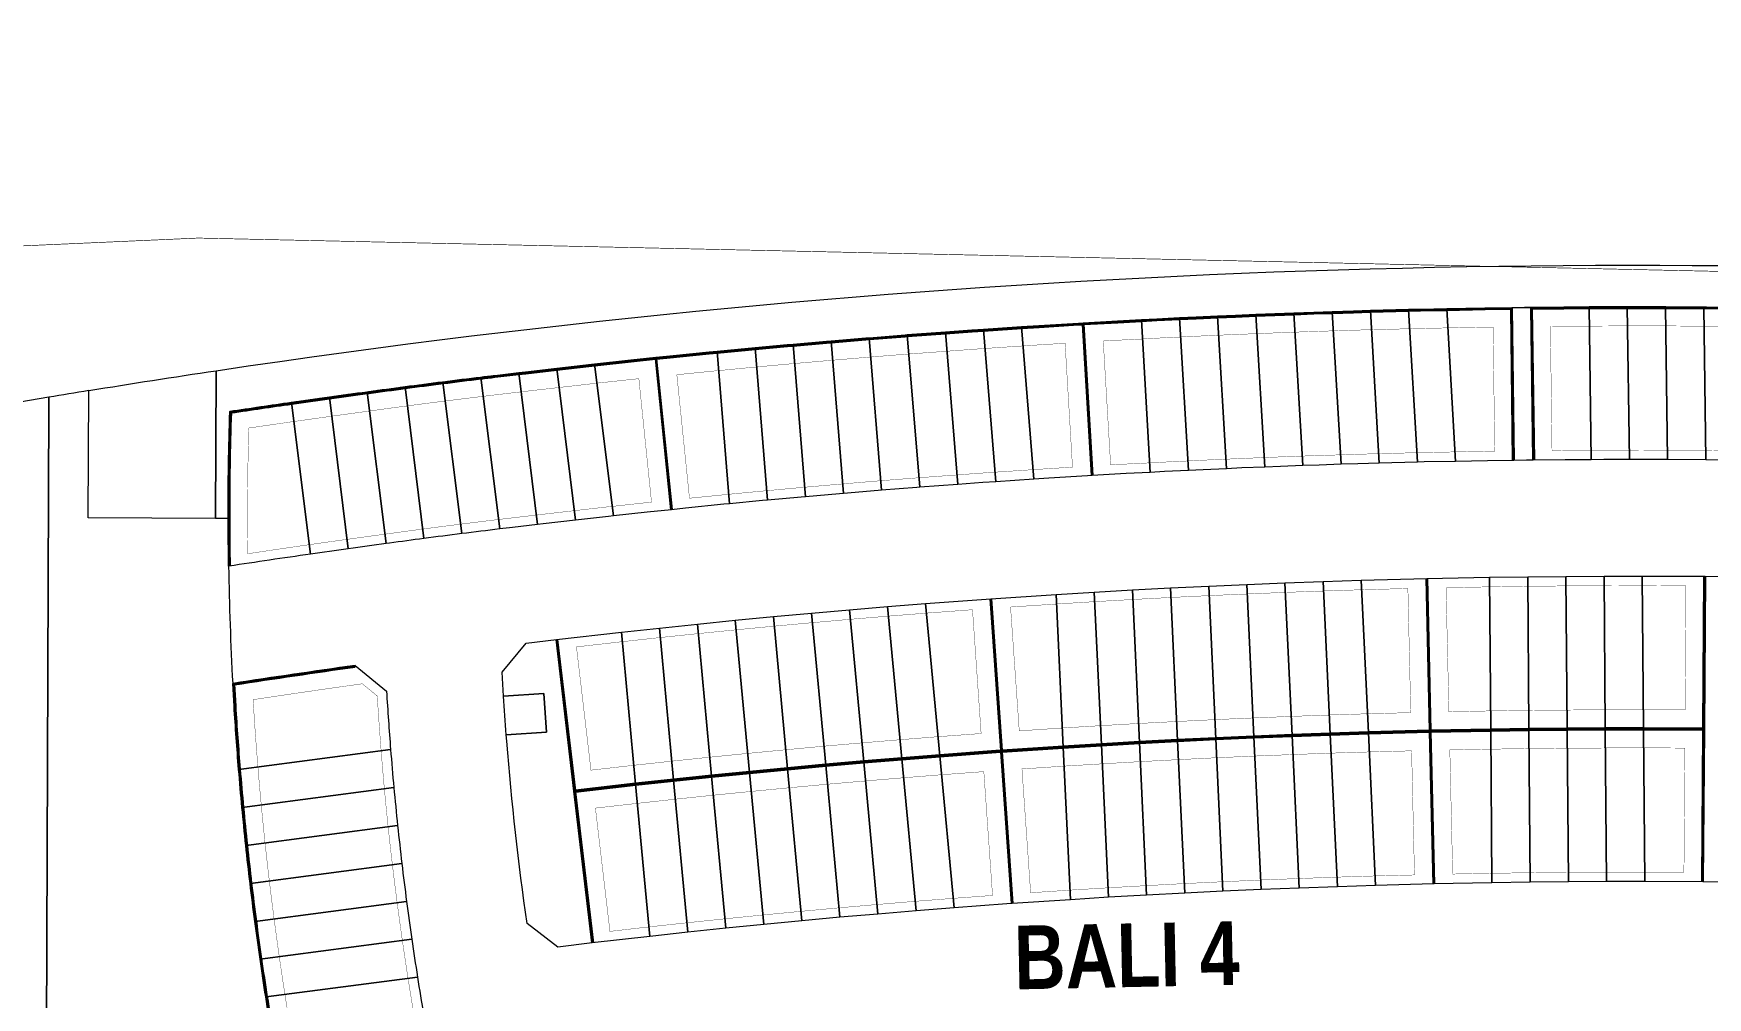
# Model space of a CAD drawing. Header units: centimetres. Extents: x -6122352 to 7132207, y -1694241 to 1947892.
# Drawn here: x 327357 to 590371, y 241858 to 393308 of the extents above; entities that cross this region are included whole.
import ezdxf

# ---------------------------------------------------------------- set-up
doc = ezdxf.new("R2010")
doc.units = ezdxf.units.CM
doc.header["$MEASUREMENT"] = 0
doc.linetypes.add('XR-AR-END-SETTING OUT PLAN$0$23261-XR-AR-SI-GF$0$HIDDEN', pattern=[0.375, 0.25, -0.125])
for name, color, linetype, lineweight, true_color in [('08-Compound Wall-2', 6, 'Continuous', 25, 0xff00ff), ('23585-XR-AR-DAMAC PLOT LIMITS$0$1-End units', 7, 'Continuous', 5, 0xf8991e), ('23585-XR-AR-DAMAC PLOT LIMITS$0$1-Open Space', 7, 'Continuous', 5, 0x90cf5a), ('23585-XR-AR-DAMAC PLOT LIMITS$0$1-Sikka Corridor', 7, 'Continuous', 5, 0x7f5f00), ('23585-XR-AR-DAMAC PLOT LIMITS$0$1-Utility', 7, 'Continuous', 5, 0x8db1ff)]:
    doc.layers.add(name, color=color, linetype=linetype, lineweight=lineweight, true_color=true_color)
for name, color, linetype, lineweight in [('23585-XR-AR-BOUNDARY WALLS AND SETBACKS$0$A-ANNO-TEXT', 3, 'Continuous', 25), ('23585-XR-AR-DAMAC PLOT LIMITS$0$1-Mid units', 41, 'Continuous', 5), ('A-ANNO-TEXT', 3, 'Continuous', 25)]:
    doc.layers.add(name, color=color, linetype=linetype, lineweight=lineweight)
for name, color, linetype in [('23585-XR-AR-BOUNDARY WALLS AND SETBACKS$0$cluster name', 2, 'Continuous'), ('23585-XR-AR-BOUNDARY WALLS AND SETBACKS$0$setback', 7, 'XR-AR-END-SETTING OUT PLAN$0$23261-XR-AR-SI-GF$0$HIDDEN'), ('@MI-REF LAYER', 7, 'Continuous')]:
    doc.layers.add(name, color=color, linetype=linetype)
doc.layers.add('23585-XR-AR-DAMAC PLOT LIMITS$0$D-Phase New', color=7, linetype='Continuous', true_color=0x000080)
doc.styles.add('23585-XR-AR-BOUNDARY WALLS AND SETBACKS$0$Arial', font='arialbd.ttf')

# ---------------------------------------------------------------- blocks, each defined once
blk = doc.blocks.new('23585-XR-AR-BOUNDARY WALLS AND SETBACKS$0$A$Cfa569a08')
at = {"layer": '23585-XR-AR-BOUNDARY WALLS AND SETBACKS$0$cluster name', "style": '23585-XR-AR-BOUNDARY WALLS AND SETBACKS$0$Arial', "width": 0.8}
blk.add_text('BALI 4', height=10, rotation=48.6991, dxfattribs=at).set_placement((496537.66, 2769416.15))
blk = doc.blocks.new('23585-XR-AR-BOUNDARY WALLS AND SETBACKS')
at = {"layer": '08-Compound Wall-2'}
for points in [[(496531.34, 2769532.36), (496513.43, 2769548.34), (496516.87, 2769552.16), (496519.56, 2769555.13), (496521.02, 2769556.74), (496523.58, 2769559.55), (496525.2, 2769561.32), (496527.66, 2769563.99), (496531.73, 2769568.4), (496532.01, 2769568.71), (496535.82, 2769572.79), (496539.91, 2769577.18), (496541.67, 2769579.06, -0.001362), (496544.01, 2769581.57, -0.002385), (496548.13, 2769585.93, -0.002386), (496552.3, 2769590.25, -0.004507), (496559.54, 2769597.56)], [(496531.48, 2769532.51), (496513.72, 2769548.35), (496517.02, 2769552.03), (496519.71, 2769555), (496521.16, 2769556.61), (496523.73, 2769559.42), (496525.34, 2769561.19), (496527.8, 2769563.86), (496531.87, 2769568.27), (496532.16, 2769568.57), (496535.97, 2769572.65), (496540.06, 2769577.04), (496541.82, 2769578.93, -0.001362), (496544.15, 2769581.43, -0.002385), (496548.28, 2769585.79, -0.002386), (496552.44, 2769590.11, -0.004465), (496559.61, 2769597.35), (496576.61, 2769580.69)], [(496405.23, 2769370.02, -0.003796), (496399.65, 2769375.03, -0.008495), (496387.44, 2769386.56, -0.001628), (496392.92, 2769394.64, -0.001001), (496396.32, 2769399.59, -0.001), (496399.73, 2769404.52), (496399.88, 2769404.73, -0.001562), (496403.16, 2769409.45, -0.001633), (496406.61, 2769414.36, -0.001633), (496410.09, 2769419.24, -0.000599), (496411.38, 2769421.03), (496413.6, 2769424.11), (496414.23, 2769424.98), (496417.12, 2769428.97), (496420.36, 2769433.44), (496420.65, 2769433.82), (496424.04, 2769438.44), (496426.38, 2769441.61)], [(496405.36, 2769370.16, -0.003796), (496399.78, 2769375.18, -0.00841), (496387.7, 2769386.59, -0.0016), (496393.09, 2769394.53, -0.001001), (496396.48, 2769399.47, -0.001), (496399.9, 2769404.41), (496400.05, 2769404.62, -0.001562), (496403.32, 2769409.33, -0.001633), (496406.77, 2769414.24, -0.001633), (496410.25, 2769419.13, -0.000599), (496411.54, 2769420.91), (496413.76, 2769423.99), (496414.39, 2769424.87), (496417.28, 2769428.85), (496420.53, 2769433.32), (496420.81, 2769433.7), (496424.2, 2769438.32), (496426.48, 2769441.41), (496445.59, 2769427.21)], [(496478.4, 2769316.39, -0.005511), (496469.15, 2769322.08, -0.003046), (496464.09, 2769325.31, -0.003045), (496459.07, 2769328.61, -0.003044), (496454.09, 2769331.96, -0.003043), (496449.16, 2769335.37, -0.003043), (496444.26, 2769338.84, -0.003044), (496439.41, 2769342.37, -0.003045), (496434.6, 2769345.97, -0.003046), (496429.83, 2769349.62, -0.005051), (496422.03, 2769355.8), (496421.32, 2769356.37), (496419.25, 2769358.06, -0.003324), (496430.12, 2769374.1)], [(496490.66, 2769337.02), (496478.42, 2769316.61, -0.00546), (496469.26, 2769322.25, -0.003046), (496464.2, 2769325.48, -0.003045), (496459.18, 2769328.77, -0.003044), (496454.2, 2769332.12, -0.003043), (496449.27, 2769335.53, -0.003043), (496444.38, 2769339, -0.003044), (496439.53, 2769342.54, -0.003045), (496434.72, 2769346.13, -0.003046), (496429.96, 2769349.78, -0.005051), (496422.15, 2769355.96), (496421.45, 2769356.53), (496419.52, 2769358.1, -0.003293), (496430.29, 2769373.98)]]:
    blk.add_lwpolyline(points, format="xyb", dxfattribs=at)
for points in [[(496467.71, 2769494.77), (496471.15, 2769498.99), (496473.52, 2769501.87), (496475.08, 2769503.76), (496477.35, 2769506.49), (496479.02, 2769508.51), (496481.19, 2769511.1), (496482.98, 2769513.24), (496485.05, 2769515.69), (496486.97, 2769517.96), (496488.93, 2769520.27), (496490.97, 2769522.66), (496492.83, 2769524.83), (496495.01, 2769527.37), (496496.76, 2769529.38), (496500.69, 2769533.91), (496501.93, 2769535.33), (496504.65, 2769538.42), (496508.62, 2769542.94), (496511.44, 2769546.1), (496529.35, 2769530.12)], [(496486.4, 2769479.72), (496467.92, 2769494.72), (496471.31, 2769498.87), (496473.68, 2769501.74), (496475.23, 2769503.63), (496477.5, 2769506.37), (496479.17, 2769508.38), (496481.34, 2769510.97), (496483.14, 2769513.11), (496485.21, 2769515.56), (496487.12, 2769517.83), (496489.09, 2769520.14), (496491.12, 2769522.53), (496492.99, 2769524.7), (496495.16, 2769527.24), (496496.91, 2769529.25), (496500.84, 2769533.78), (496502.08, 2769535.2), (496504.8, 2769538.29), (496508.77, 2769542.81), (496511.45, 2769545.82), (496529.21, 2769529.97)], [(496562.92, 2769539.83), (496580.43, 2769523.56), (496574.12, 2769516.72), (496570.07, 2769512.29), (496566.04, 2769507.84), (496562.04, 2769503.38), (496558.05, 2769498.89), (496551.83, 2769491.83), (496533.84, 2769507.56)], [(496563.05, 2769539.98), (496580.64, 2769523.64), (496598.22, 2769507.31)], [(496569.97, 2769475.96), (496551.98, 2769491.7), (496558.2, 2769498.76), (496562.18, 2769503.24), (496566.19, 2769507.71), (496570.22, 2769512.16), (496574.26, 2769516.59), (496580.58, 2769523.43), (496598.09, 2769507.16)], [(496533.7, 2769507.41), (496551.7, 2769491.68), (496545.39, 2769484.42), (496541.48, 2769479.87), (496537.59, 2769475.3), (496533.72, 2769470.71), (496529.86, 2769466.11), (496526.03, 2769461.5), (496522.22, 2769456.86), (496518.42, 2769452.22), (496514.65, 2769447.55), (496508.64, 2769440.04), (496489.93, 2769454.91)], [(496426.38, 2769441.61), (496427.71, 2769443.4), (496431.41, 2769448.35), (496432.17, 2769449.35), (496435.13, 2769453.28), (496435.78, 2769454.14), (496438.86, 2769458.19), (496439.42, 2769458.92), (496442.62, 2769463.09), (496443.07, 2769463.68), (496446.4, 2769467.98), (496446.75, 2769468.42), (496450.21, 2769472.87), (496450.44, 2769473.15), (496454.15, 2769477.86), (496456.75, 2769481.15), (496457.88, 2769482.57), (496461.63, 2769487.25), (496463.34, 2769489.39), (496467.25, 2769494.21), (496467.71, 2769494.77)], [(496445.71, 2769427.37), (496426.6, 2769441.57), (496427.87, 2769443.28), (496431.57, 2769448.23), (496432.33, 2769449.23), (496435.29, 2769453.16), (496435.94, 2769454.02), (496439.02, 2769458.07), (496439.58, 2769458.8), (496442.78, 2769462.97), (496443.23, 2769463.56), (496446.56, 2769467.85), (496446.9, 2769468.3), (496450.37, 2769472.75), (496450.59, 2769473.03), (496454.31, 2769477.74), (496456.9, 2769481.03), (496458.04, 2769482.44), (496461.79, 2769487.13), (496463.5, 2769489.26), (496467.4, 2769494.08), (496467.8, 2769494.57), (496486.27, 2769479.57)], [(496527.5, 2769425.05), (496508.79, 2769439.92), (496514.8, 2769447.43), (496518.58, 2769452.09), (496522.37, 2769456.74), (496526.18, 2769461.37), (496530.02, 2769465.99), (496533.87, 2769470.59), (496537.74, 2769475.17), (496541.63, 2769479.74), (496545.54, 2769484.29), (496551.85, 2769491.55), (496569.84, 2769475.81)], [(496489.8, 2769454.76), (496508.51, 2769439.89), (496508.03, 2769439.28), (496502.56, 2769432.34), (496498.86, 2769427.6), (496495.19, 2769422.86), (496491.54, 2769418.1), (496487.91, 2769413.32), (496484.3, 2769408.53), (496480.7, 2769403.72), (496477.13, 2769398.9), (496473.58, 2769394.06), (496467.99, 2769386.36), (496448.6, 2769400.33)], [(496487.54, 2769372.27), (496468.15, 2769386.24), (496473.74, 2769393.94), (496477.29, 2769398.78), (496480.86, 2769403.6), (496484.46, 2769408.41), (496488.07, 2769413.2), (496491.7, 2769417.98), (496495.35, 2769422.74), (496499.02, 2769427.48), (496502.71, 2769432.21), (496508.19, 2769439.15), (496508.67, 2769439.76), (496527.38, 2769424.89)], [(496487.42, 2769372.11), (496467.95, 2769386.14), (496448.48, 2769400.17)]]:
    blk.add_lwpolyline(points, dxfattribs=at)
at = {"layer": '23585-XR-AR-BOUNDARY WALLS AND SETBACKS$0$setback', "ltscale": 40, "const_width": 0.05}
blk.add_lwpolyline([(496552.64, 2769557.83), (496548.54, 2769553.44), (496544.47, 2769549.03), (496541.77, 2769546.11), (496540.4, 2769544.61), (496537.67, 2769541.61), (496536.36, 2769540.16), (496533.58, 2769537.1), (496532.23, 2769535.59), (496517.68, 2769548.57), (496519.1, 2769550.16), (496521.78, 2769553.12), (496523.24, 2769554.72), (496525.8, 2769557.53), (496527.41, 2769559.3), (496529.86, 2769561.96), (496533.93, 2769566.37), (496534.21, 2769566.67), (496538.01, 2769570.74)], dxfattribs=at)
for points in [[(496526.23, 2769528.88), (496525.47, 2769528.02), (496522.15, 2769524.25), (496518.87, 2769520.52), (496518.18, 2769519.74), (496514.25, 2769515.2), (496512.04, 2769512.67), (496510.32, 2769510.65), (496508.07, 2769508.04), (496506.41, 2769506.09), (496504.13, 2769503.41), (496502.52, 2769501.51), (496500.21, 2769498.76), (496498.66, 2769496.91), (496496.3, 2769494.1), (496494.81, 2769492.3), (496492.42, 2769489.42), (496490.98, 2769487.67), (496488.55, 2769484.73), (496487.07, 2769482.91), (496471.93, 2769495.21), (496473.47, 2769497.09), (496475.84, 2769499.96), (496477.39, 2769501.85), (496479.65, 2769504.58), (496481.32, 2769506.59), (496483.49, 2769509.18), (496485.28, 2769511.31), (496487.35, 2769513.76), (496489.26, 2769516.02), (496491.22, 2769518.33), (496493.25, 2769520.71), (496495.11, 2769522.88), (496497.28, 2769525.41), (496499.02, 2769527.41), (496502.96, 2769531.94), (496504.19, 2769533.36), (496506.9, 2769536.44), (496510.87, 2769540.95), (496511.68, 2769541.86)], [(496536.88, 2769508.75), (496541.42, 2769513.9), (496545.4, 2769518.38), (496549.41, 2769522.84), (496553.43, 2769527.28), (496557.47, 2769531.71), (496562.12, 2769536.75), (496576.41, 2769523.48), (496571.98, 2769518.68), (496567.93, 2769514.24), (496563.89, 2769509.78), (496559.87, 2769505.31), (496555.87, 2769500.82), (496551.56, 2769495.92)], [(496595.09, 2769506.12), (496590.91, 2769501.6), (496586.86, 2769497.16), (496582.83, 2769492.71), (496578.82, 2769488.24), (496574.83, 2769483.75), (496570.76, 2769479.13), (496556.08, 2769491.97), (496560.37, 2769496.84), (496564.35, 2769501.31), (496568.35, 2769505.77), (496572.37, 2769510.21), (496576.4, 2769514.63), (496580.8, 2769519.4)], [(496492.91, 2769456.24), (496497.46, 2769461.92), (496501.23, 2769466.58), (496505.02, 2769471.22), (496508.83, 2769475.85), (496512.66, 2769480.46), (496516.51, 2769485.05), (496520.37, 2769489.63), (496524.26, 2769494.2), (496528.16, 2769498.75), (496532.93, 2769504.24), (496547.61, 2769491.4), (496543.19, 2769486.31), (496539.27, 2769481.75), (496535.38, 2769477.17), (496531.5, 2769472.58), (496527.64, 2769467.97), (496523.8, 2769463.34), (496519.97, 2769458.7), (496516.17, 2769454.04), (496512.39, 2769449.37), (496508.18, 2769444.11)], [(496566.81, 2769474.61), (496562.76, 2769469.96), (496558.85, 2769465.41), (496554.95, 2769460.83), (496551.08, 2769456.25), (496547.22, 2769451.64), (496543.38, 2769447.02), (496539.57, 2769442.38), (496535.77, 2769437.73), (496531.99, 2769433.06), (496528.14, 2769428.25), (496512.88, 2769440.38), (496517.06, 2769445.61), (496520.83, 2769450.26), (496524.61, 2769454.9), (496528.42, 2769459.52), (496532.24, 2769464.13), (496536.09, 2769468.72), (496539.95, 2769473.29), (496543.83, 2769477.85), (496547.73, 2769482.39), (496552.13, 2769487.45)], [(496451.46, 2769401.72), (496455.74, 2769407.61), (496459.28, 2769412.44), (496462.85, 2769417.25), (496466.44, 2769422.05), (496470.05, 2769426.84), (496473.68, 2769431.61), (496477.32, 2769436.37), (496480.99, 2769441.11), (496484.68, 2769445.84), (496489.18, 2769451.55), (496504.44, 2769439.41), (496500.27, 2769434.13), (496496.57, 2769429.38), (496492.89, 2769424.63), (496489.23, 2769419.86), (496485.6, 2769415.07), (496481.98, 2769410.27), (496478.38, 2769405.45), (496474.8, 2769400.62), (496471.24, 2769395.77), (496467.28, 2769390.32)], [(496524.41, 2769423.55), (496520.59, 2769418.71), (496516.89, 2769413.98), (496513.22, 2769409.23), (496509.56, 2769404.46), (496505.93, 2769399.68), (496502.31, 2769394.88), (496498.72, 2769390.07), (496495.14, 2769385.24), (496491.59, 2769380.4), (496487.97, 2769375.41), (496472.15, 2769386.81), (496476.09, 2769392.23), (496479.63, 2769397.06), (496483.19, 2769401.87), (496486.78, 2769406.67), (496490.38, 2769411.45), (496494, 2769416.22), (496497.65, 2769420.97), (496501.31, 2769425.7), (496504.99, 2769430.42), (496509.14, 2769435.68)]]:
    blk.add_lwpolyline(points, close=True, dxfattribs=at)
for points in [[(496483.28, 2769478.26), (496480.87, 2769475.28), (496479.41, 2769473.46), (496475.66, 2769468.78, 0.000013), (496475.66, 2769468.78), (496474.36, 2769467.15), (496471.93, 2769464.07), (496468.21, 2769459.35), (496467.92, 2769458.98), (496464.51, 2769454.62), (496464.17, 2769454.18), (496460.84, 2769449.87), (496460.45, 2769449.36), (496457.18, 2769445.1), (496456.75, 2769444.54), (496453.54, 2769440.32), (496453.07, 2769439.7), (496449.92, 2769435.53), (496449.41, 2769434.84), (496446.23, 2769430.59), (496430.58, 2769442.23), (496433.81, 2769446.55), (496434.57, 2769447.55), (496437.52, 2769451.47), (496438.17, 2769452.33), (496441.25, 2769456.37), (496441.8, 2769457.09), (496445, 2769461.26), (496445.45, 2769461.84), (496448.77, 2769466.14), (496449.11, 2769466.58), (496452.57, 2769471.02), (496452.79, 2769471.29), (496456.51, 2769476), (496459.1, 2769479.28), (496460.22, 2769480.69), (496463.97, 2769485.38), (496465.68, 2769487.51), (496468.14, 2769490.55)], [(496442.66, 2769425.77), (496442.14, 2769425.08), (496439.01, 2769420.81), (496438.53, 2769420.17), (496435.47, 2769415.95), (496432.46, 2769411.8), (496431.95, 2769411.09), (496429.63, 2769407.87, 0.000569), (496428.44, 2769406.22, 0.001677), (496424.95, 2769401.32, 0.001677), (496421.49, 2769396.41, 0.001523), (496418.38, 2769391.92), (496418.07, 2769391.48, 0.001017), (496414.65, 2769386.54, 0.001017), (496411.25, 2769381.59, 0.001647), (496405.79, 2769373.53, -0.002821), (496401.67, 2769377.25, -0.007221), (496391.33, 2769386.97, -0.001209), (496395.4, 2769392.95, -0.001001), (496398.79, 2769397.88, -0.001), (496402.2, 2769402.81), (496402.35, 2769403.03, -0.001564), (496405.61, 2769407.73, -0.001633), (496409.06, 2769412.62, -0.001633), (496412.53, 2769417.49, -0.0006), (496413.81, 2769419.28), (496416.03, 2769422.36), (496416.66, 2769423.23), (496419.55, 2769427.21), (496422.79, 2769431.67), (496423.06, 2769432.05), (496426.45, 2769436.66), (496427.01, 2769437.41)], [(496433.01, 2769373), (496436.01, 2769373.43, 0.004538), (496442.7, 2769368.12, 0.003202), (496447.47, 2769364.44, 0.0032), (496452.29, 2769360.83, 0.003199), (496457.16, 2769357.28, 0.003198), (496462.07, 2769353.8, 0.003198), (496467.02, 2769350.38, 0.003199), (496472.01, 2769347.02, 0.003201), (496477.05, 2769343.72, 0.003203), (496482.14, 2769340.49, 0.003294), (496487.41, 2769337.23), (496477.38, 2769320.51, -0.00398), (496470.75, 2769324.62, -0.003046), (496465.72, 2769327.83, -0.003045), (496460.73, 2769331.1, -0.003044), (496455.78, 2769334.44, -0.003043), (496450.88, 2769337.83, -0.003043), (496446.01, 2769341.28, -0.003044), (496441.19, 2769344.79, -0.003045), (496436.41, 2769348.36, -0.003046), (496431.67, 2769351.99, -0.005051), (496423.91, 2769358.13), (496423.26, 2769358.66, -0.00298)]]:
    blk.add_lwpolyline(points, format="xyb", close=True, dxfattribs=at)
at = {"layer": '23585-XR-AR-BOUNDARY WALLS AND SETBACKS$0$A-ANNO-TEXT'}
blk.add_blockref('23585-XR-AR-BOUNDARY WALLS AND SETBACKS$0$A$Cfa569a08', (0, 0), dxfattribs=at)
blk = doc.blocks.new('A$C9d9485f6')
at = {"layer": 'A-ANNO-TEXT', "rotation": 312.4881850805905}
blk.add_blockref('23585-XR-AR-BOUNDARY WALLS AND SETBACKS', (-2377088.53, -1504219.25), dxfattribs=at)
blk = doc.blocks.new('23585-XR-AR-DAMAC PLOT LIMITS')
at = {"layer": '23585-XR-AR-DAMAC PLOT LIMITS$0$1-End units', "color": 251, "true_color": 0x636466}
for points in [[(496519.56, 2769555.13), (496537.47, 2769539.16), (496534.7, 2769536.1), (496531.34, 2769532.36), (496513.43, 2769548.34), (496516.87, 2769552.16)], [(496511.44, 2769546.1), (496529.35, 2769530.12), (496526.59, 2769527.03), (496523.28, 2769523.26), (496504.65, 2769538.42), (496508.62, 2769542.94)], [(496580.64, 2769523.64), (496574.19, 2769516.65), (496556.36, 2769532.72), (496563.05, 2769539.98)], [(496598.22, 2769507.31), (496592.02, 2769500.58), (496574.19, 2769516.65), (496580.64, 2769523.64)], [(496551.84, 2769491.69), (496533.77, 2769507.49), (496540.29, 2769514.9), (496558.12, 2769498.83)], [(496545.46, 2769484.35), (496527.03, 2769499.73), (496533.77, 2769507.49), (496551.84, 2769491.69)], [(496492.14, 2769486.72), (496489.71, 2769483.78), (496486.34, 2769479.64), (496467.71, 2769494.77), (496471.15, 2769498.99), (496473.52, 2769501.87)], [(496551.84, 2769491.69), (496558.12, 2769498.83), (496575.95, 2769482.76), (496569.9, 2769475.89)], [(496486.34, 2769479.64), (496485.87, 2769479.07), (496482.03, 2769474.34), (496480.58, 2769472.52), (496461.63, 2769487.25), (496463.34, 2769489.39), (496467.25, 2769494.21), (496467.71, 2769494.77)], [(496545.46, 2769484.35), (496551.84, 2769491.69), (496569.9, 2769475.89), (496563.9, 2769468.98)], [(496508.65, 2769439.9), (496489.86, 2769454.83), (496496.29, 2769462.86), (496514.72, 2769447.49)], [(496508.65, 2769439.9), (496508.11, 2769439.21), (496502.63, 2769432.27), (496483.5, 2769446.76), (496489.86, 2769454.83)], [(496432.17, 2769449.35), (496451.12, 2769434.63), (496450.6, 2769433.94), (496446.97, 2769429.07), (496445.65, 2769427.29), (496426.38, 2769441.61), (496427.71, 2769443.4), (496431.41, 2769448.35)], [(496533.16, 2769432.12), (496527.44, 2769424.97), (496508.65, 2769439.9), (496514.72, 2769447.49)], [(496426.38, 2769441.61), (496445.65, 2769427.29), (496443.35, 2769424.19), (496440.21, 2769419.92), (496420.65, 2769433.82), (496424.04, 2769438.44)], [(496527.44, 2769424.97), (496526.91, 2769424.29), (496521.77, 2769417.79), (496502.63, 2769432.27), (496508.11, 2769439.21), (496508.65, 2769439.9)], [(496473.66, 2769394), (496467.95, 2769386.14), (496448.48, 2769400.17), (496454.52, 2769408.49)], [(496492.8, 2769379.52), (496487.42, 2769372.11), (496467.95, 2769386.14), (496473.66, 2769394)]]:
    blk.add_lwpolyline(points, close=True, dxfattribs=at)
for points in [[(496412.49, 2769380.74, 0.002194), (496405.23, 2769370.02, -0.003796), (496399.65, 2769375.03, -0.008495), (496387.44, 2769386.56, -0.001628), (496392.92, 2769394.64)], [(496443.62, 2769369.3), (496429.83, 2769349.62, -0.005051), (496422.03, 2769355.8), (496421.32, 2769356.37), (496419.25, 2769358.06, -0.003324), (496430.12, 2769374.1), (496436.45, 2769375.01, 0.004887)]]:
    blk.add_lwpolyline(points, format="xyb", close=True, dxfattribs=at)
at = {"layer": '23585-XR-AR-DAMAC PLOT LIMITS$0$1-Mid units', "color": 251, "true_color": 0x636466}
for points in [[(496553.73, 2769556.81), (496549.64, 2769552.42), (496531.73, 2769568.4), (496532.01, 2769568.71), (496535.82, 2769572.79)], [(496549.64, 2769552.42), (496545.57, 2769548.01), (496527.66, 2769563.99), (496531.73, 2769568.4)], [(496527.66, 2769563.99), (496545.57, 2769548.01), (496542.88, 2769545.1), (496541.51, 2769543.59), (496523.58, 2769559.55), (496525.2, 2769561.32)], [(496523.58, 2769559.55), (496541.51, 2769543.59), (496538.78, 2769540.6), (496537.47, 2769539.16), (496519.56, 2769555.13), (496521.02, 2769556.74)], [(496504.65, 2769538.42), (496523.28, 2769523.26), (496519.99, 2769519.54), (496519.31, 2769518.75), (496500.69, 2769533.91), (496501.93, 2769535.33)], [(496500.69, 2769533.91), (496519.31, 2769518.75), (496515.38, 2769514.22), (496496.76, 2769529.38)], [(496570.15, 2769512.22), (496552.32, 2769528.29), (496556.36, 2769532.72), (496574.19, 2769516.65)], [(496496.76, 2769529.38), (496515.38, 2769514.22), (496513.18, 2769511.69), (496511.45, 2769509.68), (496492.83, 2769524.83), (496495.01, 2769527.37)], [(496566.12, 2769507.77), (496548.29, 2769523.84), (496552.32, 2769528.29), (496570.15, 2769512.22)], [(496492.83, 2769524.83), (496511.45, 2769509.68), (496509.21, 2769507.07), (496507.55, 2769505.12), (496488.93, 2769520.27), (496490.97, 2769522.66)], [(496562.11, 2769503.31), (496544.28, 2769519.38), (496548.29, 2769523.84), (496566.12, 2769507.77)], [(496488.93, 2769520.27), (496507.55, 2769505.12), (496505.27, 2769502.44), (496503.67, 2769500.54), (496485.05, 2769515.69), (496486.97, 2769517.96)], [(496558.12, 2769498.83), (496540.29, 2769514.9), (496544.28, 2769519.38), (496562.11, 2769503.31)], [(496485.05, 2769515.69), (496503.67, 2769500.54), (496501.35, 2769497.8), (496499.81, 2769495.95), (496481.19, 2769511.1), (496482.98, 2769513.24)], [(496570.15, 2769512.22), (496574.19, 2769516.65), (496592.02, 2769500.58), (496587.97, 2769496.15)], [(496566.12, 2769507.77), (496570.15, 2769512.22), (496587.97, 2769496.15), (496583.94, 2769491.71)], [(496481.19, 2769511.1), (496499.81, 2769495.95), (496497.45, 2769493.14), (496495.96, 2769491.34), (496477.35, 2769506.49), (496479.02, 2769508.51)], [(496562.11, 2769503.31), (496566.12, 2769507.77), (496583.94, 2769491.71), (496579.94, 2769487.24)], [(496495.96, 2769491.34), (496493.57, 2769488.47), (496492.14, 2769486.72), (496473.52, 2769501.87), (496475.08, 2769503.76), (496477.35, 2769506.49)], [(496558.12, 2769498.83), (496562.11, 2769503.31), (496579.94, 2769487.24), (496575.95, 2769482.76)], [(496541.55, 2769479.8), (496523.12, 2769495.17), (496527.03, 2769499.73), (496545.46, 2769484.35)], [(496537.66, 2769475.23), (496519.23, 2769490.6), (496523.12, 2769495.17), (496541.55, 2769479.8)], [(496533.79, 2769470.65), (496515.36, 2769486.02), (496519.23, 2769490.6), (496537.66, 2769475.23)], [(496461.63, 2769487.25), (496480.58, 2769472.52), (496476.83, 2769467.84), (496457.88, 2769482.57)], [(496529.94, 2769466.05), (496511.51, 2769481.42), (496515.36, 2769486.02), (496533.79, 2769470.65)], [(496541.55, 2769479.8), (496545.46, 2769484.35), (496563.9, 2769468.98), (496559.99, 2769464.43)], [(496457.88, 2769482.57), (496476.83, 2769467.84), (496475.54, 2769466.22), (496473.1, 2769463.14), (496454.15, 2769477.86), (496456.75, 2769481.15)], [(496526.11, 2769461.43), (496507.67, 2769476.8), (496511.51, 2769481.42), (496529.94, 2769466.05)], [(496454.15, 2769477.86), (496473.1, 2769463.14), (496469.39, 2769458.43), (496450.44, 2769473.15)], [(496537.66, 2769475.23), (496541.55, 2769479.8), (496559.99, 2769464.43), (496556.1, 2769459.86)], [(496522.29, 2769456.8), (496503.86, 2769472.17), (496507.67, 2769476.8), (496526.11, 2769461.43)], [(496533.79, 2769470.65), (496537.66, 2769475.23), (496556.1, 2769459.86), (496552.23, 2769455.28)], [(496450.44, 2769473.15), (496469.39, 2769458.43), (496469.1, 2769458.06), (496465.7, 2769453.7), (496446.75, 2769468.42), (496450.21, 2769472.87)], [(496518.5, 2769452.15), (496500.07, 2769467.52), (496503.86, 2769472.17), (496522.29, 2769456.8)], [(496529.94, 2769466.05), (496533.79, 2769470.65), (496552.23, 2769455.28), (496548.37, 2769450.68)], [(496446.75, 2769468.42), (496465.7, 2769453.7), (496465.35, 2769453.26), (496462.02, 2769448.95), (496443.07, 2769463.68), (496446.4, 2769467.98)], [(496514.72, 2769447.49), (496496.29, 2769462.86), (496500.07, 2769467.52), (496518.5, 2769452.15)], [(496526.11, 2769461.43), (496529.94, 2769466.05), (496548.37, 2769450.68), (496544.54, 2769446.06)], [(496443.07, 2769463.68), (496462.02, 2769448.95), (496461.64, 2769448.45), (496458.37, 2769444.19), (496439.42, 2769458.92), (496442.62, 2769463.09)], [(496522.29, 2769456.8), (496526.11, 2769461.43), (496544.54, 2769446.06), (496540.73, 2769441.43)], [(496439.42, 2769458.92), (496458.37, 2769444.19), (496457.94, 2769443.63), (496454.74, 2769439.42), (496435.78, 2769454.14), (496438.86, 2769458.19)], [(496518.5, 2769452.15), (496522.29, 2769456.8), (496540.73, 2769441.43), (496536.93, 2769436.78)], [(496435.78, 2769454.14), (496454.74, 2769439.42), (496454.26, 2769438.79), (496451.12, 2769434.63), (496432.17, 2769449.35), (496435.13, 2769453.28)], [(496514.72, 2769447.49), (496518.5, 2769452.15), (496536.93, 2769436.78), (496533.16, 2769432.12)], [(496479.81, 2769442.03), (496483.5, 2769446.76), (496502.63, 2769432.27), (496498.94, 2769427.54)], [(496476.13, 2769437.28), (496479.81, 2769442.03), (496498.94, 2769427.54), (496495.27, 2769422.8)], [(496472.48, 2769432.52), (496476.13, 2769437.28), (496495.27, 2769422.8), (496491.62, 2769418.04)], [(496420.65, 2769433.82), (496440.21, 2769419.92), (496439.75, 2769419.28), (496436.69, 2769415.07), (496417.12, 2769428.97), (496420.36, 2769433.44)], [(496491.62, 2769418.04), (496487.99, 2769413.26), (496468.85, 2769427.75), (496472.48, 2769432.52)], [(496521.77, 2769417.79), (496518.08, 2769413.06), (496498.94, 2769427.54), (496502.63, 2769432.27)], [(496417.12, 2769428.97), (496436.69, 2769415.07), (496433.67, 2769410.92), (496433.16, 2769410.21), (496413.6, 2769424.11), (496414.23, 2769424.98)], [(496487.99, 2769413.26), (496484.38, 2769408.47), (496465.24, 2769422.95), (496468.85, 2769427.75)], [(496495.27, 2769422.8), (496498.94, 2769427.54), (496518.08, 2769413.06), (496514.41, 2769408.31)], [(496484.38, 2769408.47), (496480.78, 2769403.66), (496461.65, 2769418.15), (496465.24, 2769422.95)], [(496495.27, 2769422.8), (496514.41, 2769408.31), (496510.75, 2769403.55), (496491.62, 2769418.04)], [(496480.78, 2769403.66), (496477.21, 2769398.84), (496458.08, 2769413.33), (496461.65, 2769418.15)], [(496491.62, 2769418.04), (496510.75, 2769403.55), (496507.12, 2769398.77), (496487.99, 2769413.26)], [(496477.21, 2769398.84), (496473.66, 2769394), (496454.52, 2769408.49), (496458.08, 2769413.33)], [(496487.99, 2769413.26), (496507.12, 2769398.77), (496503.51, 2769393.98), (496484.38, 2769408.47)], [(496484.38, 2769408.47), (496503.51, 2769393.98), (496499.92, 2769389.18), (496480.78, 2769403.66)], [(496480.78, 2769403.66), (496499.92, 2769389.18), (496496.35, 2769384.35), (496477.21, 2769398.84)], [(496477.21, 2769398.84), (496496.35, 2769384.35), (496492.8, 2769379.52), (496473.66, 2769394)]]:
    blk.add_lwpolyline(points, close=True, dxfattribs=at)
for points in [[(496433.16, 2769410.21), (496430.85, 2769406.99, 0.000569), (496429.66, 2769405.34), (496410.09, 2769419.24, -0.000599), (496411.38, 2769421.03), (496413.6, 2769424.11)], [(496429.66, 2769405.34, 0.001677), (496426.17, 2769400.46), (496406.61, 2769414.36, -0.001633), (496410.09, 2769419.24)], [(496426.17, 2769400.46, 0.001677), (496422.72, 2769395.55), (496403.16, 2769409.45, -0.001633), (496406.61, 2769414.36)], [(496422.72, 2769395.55, 0.001524), (496419.61, 2769391.07), (496419.3, 2769390.62), (496399.73, 2769404.52), (496399.88, 2769404.73, -0.001562), (496403.16, 2769409.45)], [(496419.3, 2769390.62, 0.001017), (496415.89, 2769385.69), (496396.32, 2769399.59, -0.001), (496399.73, 2769404.52)], [(496415.89, 2769385.69, 0.001017), (496412.49, 2769380.74), (496392.92, 2769394.64, -0.001001), (496396.32, 2769399.59)], [(496448.38, 2769365.64), (496434.6, 2769345.97, -0.003046), (496429.83, 2769349.62), (496443.62, 2769369.3, 0.003202)], [(496453.19, 2769362.04), (496439.41, 2769342.37, -0.003045), (496434.6, 2769345.97), (496448.38, 2769365.64, 0.0032)], [(496458.03, 2769358.5), (496444.26, 2769338.84, -0.003044), (496439.41, 2769342.37), (496453.19, 2769362.04, 0.003199)], [(496462.93, 2769355.03), (496449.16, 2769335.37, -0.003043), (496444.26, 2769338.84), (496458.03, 2769358.5, 0.003198)], [(496467.86, 2769351.62), (496454.09, 2769331.96, -0.003043), (496449.16, 2769335.37), (496462.93, 2769355.03, 0.003198)], [(496472.84, 2769348.27), (496459.07, 2769328.61, -0.003044), (496454.09, 2769331.96), (496467.86, 2769351.62, 0.003199)], [(496477.87, 2769344.98), (496464.09, 2769325.31, -0.003045), (496459.07, 2769328.61), (496472.84, 2769348.27, 0.003201)]]:
    blk.add_lwpolyline(points, format="xyb", close=True, dxfattribs=at)
at = {"layer": '23585-XR-AR-DAMAC PLOT LIMITS$0$1-Open Space', "color": 251, "true_color": 0x636466}
for points in [[(496535.82, 2769572.79), (496532.01, 2769568.71), (496531.73, 2769568.4), (496527.66, 2769563.99), (496525.2, 2769561.32), (496523.58, 2769559.55), (496521.02, 2769556.74), (496519.56, 2769555.13), (496516.87, 2769552.16), (496513.43, 2769548.34), (496512.75, 2769547.57), (496511.44, 2769546.1), (496508.62, 2769542.94), (496504.65, 2769538.42), (496501.93, 2769535.33), (496500.69, 2769533.91), (496496.76, 2769529.38), (496495.01, 2769527.37), (496492.83, 2769524.83), (496490.97, 2769522.66), (496488.93, 2769520.27), (496486.97, 2769517.96), (496485.05, 2769515.69), (496482.98, 2769513.24), (496481.19, 2769511.1), (496479.02, 2769508.51), (496477.35, 2769506.49), (496475.08, 2769503.76), (496473.52, 2769501.87), (496471.15, 2769498.99), (496467.71, 2769494.77), (496467.25, 2769494.21), (496463.34, 2769489.39), (496461.63, 2769487.25), (496457.88, 2769482.57), (496456.75, 2769481.15), (496454.15, 2769477.86), (496450.44, 2769473.15), (496450.21, 2769472.87), (496446.75, 2769468.42), (496446.4, 2769467.98), (496443.07, 2769463.68), (496442.62, 2769463.09), (496439.42, 2769458.92), (496438.86, 2769458.19), (496435.78, 2769454.14), (496435.13, 2769453.28), (496432.17, 2769449.35), (496431.41, 2769448.35), (496427.71, 2769443.4), (496426.38, 2769441.61), (496424.04, 2769438.44), (496420.65, 2769433.82), (496420.36, 2769433.44), (496417.12, 2769428.97), (496414.23, 2769424.98), (496413.6, 2769424.11), (496411.38, 2769421.03, 0.000599), (496410.09, 2769419.24, 0.001633), (496406.61, 2769414.36, 0.001633), (496403.16, 2769409.45, 0.001562), (496399.88, 2769404.73), (496399.73, 2769404.52, 0.001001), (496396.32, 2769399.59, 0.001001), (496392.92, 2769394.64, 0.001628), (496387.44, 2769386.56, 0.008495), (496399.65, 2769375.03), (496398.28, 2769373.55), (496381.23, 2769389.29, -0.053818), (496589.57, 2769636.34, -0.013802)], [(496464.09, 2769325.31, -0.003045), (496459.07, 2769328.61, -0.003044), (496454.09, 2769331.96, -0.003043), (496449.16, 2769335.37, -0.003043), (496444.26, 2769338.84, -0.003044), (496439.41, 2769342.37, -0.003045), (496434.6, 2769345.97, -0.003046), (496429.83, 2769349.62, -0.005051), (496422.03, 2769355.8), (496421.32, 2769356.37), (496419.25, 2769358.06, -0.009318), (496405.23, 2769370.02, -0.003796), (496399.65, 2769375.03), (496398.28, 2769373.55), (496384.71, 2769358.86), (496370.02, 2769372.42, 0.00106), (496366.55, 2769367.1), (496367.31, 2769366.39), (496470.62, 2769271.03)]]:
    blk.add_lwpolyline(points, format="xyb", dxfattribs=at)
for points in [[(496513.43, 2769548.34), (496531.34, 2769532.36), (496530.64, 2769531.58), (496529.35, 2769530.12), (496511.44, 2769546.1), (496512.75, 2769547.57)], [(496578.21, 2769540.36), (496597.27, 2769522.09), (496593.05, 2769517.68), (496597.46, 2769513.46), (496601.68, 2769517.86), (496601.95, 2769517.6), (496602.12, 2769511.48), (496598.22, 2769507.31), (496580.64, 2769523.64), (496563.05, 2769539.98), (496567.4, 2769544.63), (496573.58, 2769544.8), (496573.81, 2769544.58), (496569.58, 2769540.18), (496573.99, 2769535.96)]]:
    blk.add_lwpolyline(points, close=True, dxfattribs=at)
blk.add_lwpolyline([(496467.95, 2769386.14), (496487.42, 2769372.11), (496484.27, 2769367.72), (496478.29, 2769366.65, -0.01604), (496455.01, 2769383.63), (496454.22, 2769384.24), (496458.15, 2769389.22), (496453.37, 2769393), (496449.44, 2769388.03), (496446.49, 2769390.42), (496445.71, 2769396.31), (496448.48, 2769400.17)], format="xyb", close=True, dxfattribs=at)
at = {"layer": '23585-XR-AR-DAMAC PLOT LIMITS$0$1-Sikka Corridor', "color": 251, "true_color": 0x636466}
blk.add_lwpolyline([(496809.72, 2768958.03), (496593.74, 2769157.38), (496591.82, 2769199.68), (496590.51, 2769228.55, 0.200277), (496582.84, 2769244.81), (496556.97, 2769268.19, 0.197579), (496540.26, 2769274.19), (496502.83, 2769272.49), (496470.62, 2769271.03), (496367.31, 2769366.39), (496366.55, 2769367.1), (496363.19, 2769361.9), (496467.5, 2769265.6, 0.200283), (496469.5, 2769264.87), (496503.1, 2769266.39), (496540.54, 2769268.09, -0.197579), (496552.88, 2769263.66), (496578.75, 2769240.28, -0.200277), (496584.41, 2769228.27), (496585.72, 2769199.4), (496587.71, 2769155.73, 0.197505), (496588.59, 2769153.83), (496831.58, 2768929.56)], format="xyb", dxfattribs=at)
at = {"layer": '23585-XR-AR-DAMAC PLOT LIMITS$0$1-Utility', "color": 251, "true_color": 0x636466}
for points in [[(496454.22, 2769384.24, -0.003384), (496449.44, 2769388.03), (496453.37, 2769393), (496458.15, 2769389.22)], [(496398.28, 2769373.55), (496384.71, 2769358.86), (496370.02, 2769372.42, -0.003364), (496381.23, 2769389.29)]]:
    blk.add_lwpolyline(points, format="xyb", close=True, dxfattribs=at)
at = {"layer": '23585-XR-AR-DAMAC PLOT LIMITS$0$D-Phase New', "color": 8, "const_width": 0.1}
blk.add_lwpolyline([(495391.99, 2768603.44), (495858.52, 2768621.69), (495996.96, 2768685.41), (496078.62, 2768680.77), (496168.33, 2768809.16), (496228.1, 2768880.43), (496366.34, 2769035.68), (496192.24, 2769196.16, -0.049904), (496746.31, 2769775.07)], format="xyb", dxfattribs=at)
blk.add_lwpolyline([(496900.1, 2769610.96), (496921.28, 2769621.25), (496936.56, 2769633.58), (496885.44, 2769737.97), (496874.35, 2769760.79), (496832.05, 2769846.37, 0.006928), (496746.31, 2769775.07, 0.049904), (496192.24, 2769196.16), (496366.34, 2769035.68), (496464.74, 2769146.2), (496601.21, 2769277.62), (496681.41, 2769354.87), (496699.47, 2769372.26), (496774.4, 2769438.43), (496894.23, 2769525.45), (496932.27, 2769551.82, -0.033948)], format="xyb", close=True, dxfattribs=at)
blk = doc.blocks.new('A$Cf093b529')
at = {"layer": 'A-ANNO-TEXT'}
blk.add_blockref('23585-XR-AR-DAMAC PLOT LIMITS', (-495391.99, -2768603.44), dxfattribs=at)

msp = doc.modelspace()

# ---------------------------------------------------------------- block references
at = {"layer": '@MI-REF LAYER', "xscale": 1000, "yscale": 1000, "zscale": 1000}
msp.add_blockref('A$C9d9485f6', (-23958.95046, 48155.57226), dxfattribs=at)
at = {"layer": '@MI-REF LAYER', "xscale": 1000, "yscale": 1000, "zscale": 1000, "rotation": 312.4882903633292}
msp.add_blockref('A$Cf093b529', (-891608.73293, 539022.72011), dxfattribs=at)

doc.saveas('drawing.dxf')
